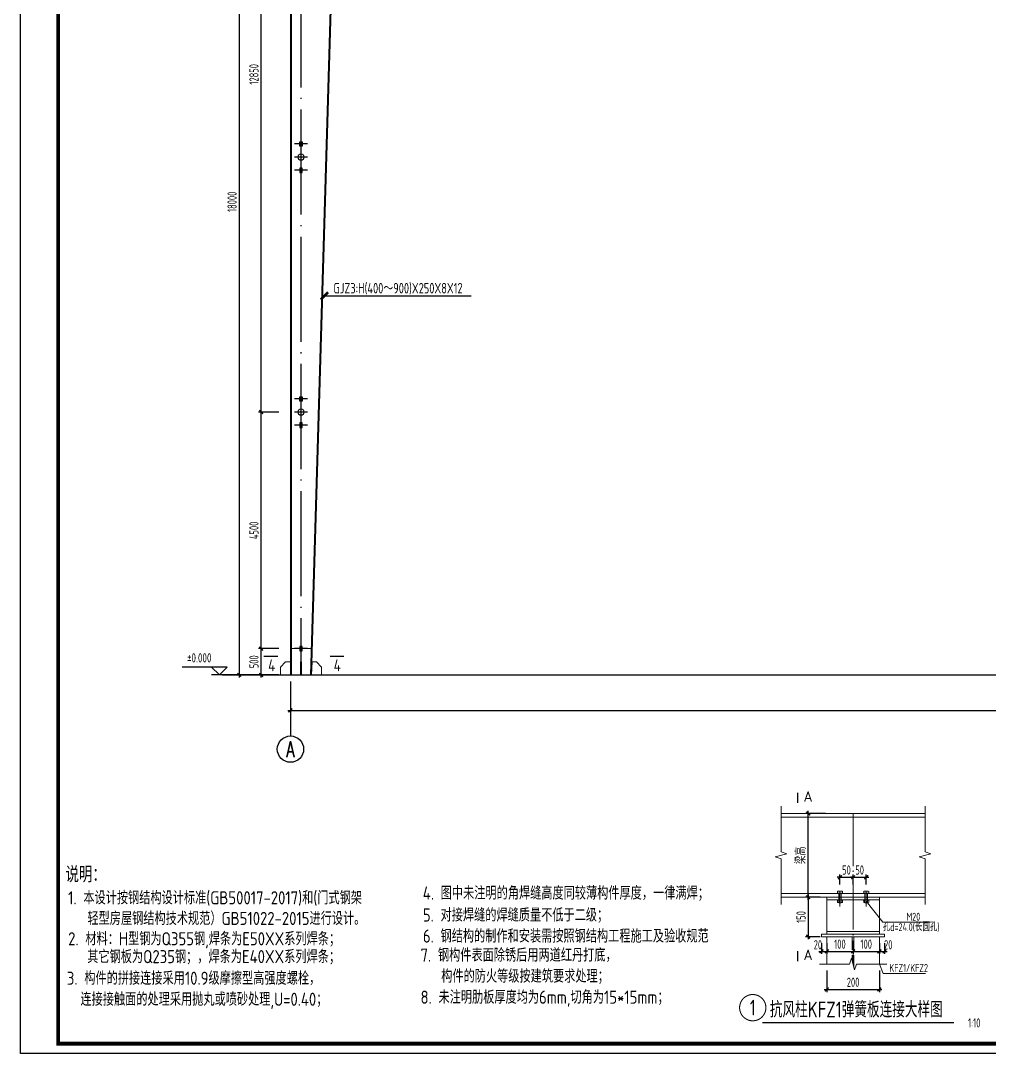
# Model space of a CAD drawing. Extents: x -3102990 to -851544, y -5293060 to -2540151.
# Drawn here: x -1149737 to -1112891, y -2690302 to -2651013 of the extents above; entities that cross this region are included whole.
import ezdxf
from ezdxf.enums import TextEntityAlignment as Align

# ---------------------------------------------------------------- set-up
doc = ezdxf.new("R2010")
doc.units = 0
doc.header["$LTSCALE"] = 1000
doc.header["$PDMODE"] = 1
doc.linetypes.add('DASH', pattern=[0.35, 0.25, -0.1])
doc.linetypes.add('DOTE', pattern=[2.4200000000000004, 2, -0.2, 0.02, -0.2])
doc.layers.get('0').update_dxf_attribs({"linetype": 'CONTINUOUS'})
doc.layers.get('Defpoints').update_dxf_attribs({"linetype": 'CONTINUOUS'})
for name, color, linetype in [('10', 7, 'CONTINUOUS'), ('AXIS', 253, 'DOTE'), ('BEAM_CON', 4, 'CONTINUOUS'), ('COLU', 7, 'CONTINUOUS'), ('DIM', 3, 'CONTINUOUS'), ('NUM', 7, 'CONTINUOUS'), ('PUB_TITLE', 4, 'CONTINUOUS'), ('TEXT', 7, 'CONTINUOUS'), ('THICK', 6, 'CONTINUOUS'), ('THIN', 7, 'CONTINUOUS')]:
    doc.layers.add(name, color=color, linetype=linetype)
doc.layers.add('yichutu', color=7, linetype='CONTINUOUS', true_color=0xffffff, plot=False)
doc.styles.add('SJQYTEXTSTYLE', font='GBXWXT.shx', dxfattribs={"bigfont": 'GBHZFS.shx'})
doc.styles.add('TSSD_Axis', font='Complex.shx', dxfattribs={"width": 0.7, "bigfont": 'hztxt.shx'})
doc.styles.add('TSSD_Dimension', font='tssdeng.shx', dxfattribs={"width": 0.7, "bigfont": 'Hztxt.shx'})
doc.styles.add('TSSD_Label', font='tssdeng.shx', dxfattribs={"width": 0.75, "bigfont": 'hztxt.shx'})
doc.styles.add('TSSD_Norm', font='Tssdeng.shx', dxfattribs={"width": 0.75, "bigfont": 'hztxt.shx'})
doc.styles.add('TSSD_Num', font='tssdeng.shx', dxfattribs={"width": 0.75, "bigfont": 'hztxt.shx'})
doc.styles.add('TSSD_Rein', font='Tssdeng.shx', dxfattribs={"width": 0.75, "bigfont": 'hztxt.shx'})
doc.dimstyles.new('SJQY_30_100', dxfattribs={"dimtxt": 350, "dimasz": 100, "dimexe": 250, "dimexo": 250, "dimgap": 100, "dimtad": 1, "dimdec": 0, "dimlfac": 0.3, "dimzin": 0, "dimdsep": 46, "dimtxsty": 'SJQYTEXTSTYLE', "dimblk": 'ARCHTICK', "dimcen": 0, "dimclrd": 256, "dimclre": 256, "dimclrt": 256, "dimadec": 0, "dimazin": 0, "dimtfac": 1, "dimtdec": 0, "dimtix": 1, "dimtmove": 2, "dimatfit": 1, "dimldrblk": 'ARCHTICK', "dimfxl": 1, "dimtvp": 1, "dimtolj": 1, "dimtzin": 0, "dimlwd": -1, "dimlwe": -1, "dimarcsym": 0})
doc.dimstyles.new('TSSD_10_100', dxfattribs={"dimtxt": 350, "dimasz": 100, "dimexe": 100, "dimexo": 250, "dimgap": 100, "dimtad": 1, "dimdec": 0, "dimlfac": 0.1, "dimzin": 0, "dimdsep": 46, "dimtxsty": 'TSSD_Dimension', "dimblk": 'ARCHTICK', "dimcen": 0, "dimdle": 100, "dimclrt": 7, "dimadec": 0, "dimazin": 0, "dimtfac": 1, "dimtdec": 0, "dimtix": 1, "dimtmove": 2, "dimatfit": 3, "dimldrblk": 'ARCHTICK', "dimfxl": 1, "dimtolj": 1, "dimtzin": 0, "dimarcsym": 0})
doc.dimstyles.new('TSSD_50_100', dxfattribs={"dimtxt": 350, "dimasz": 100, "dimexe": 100, "dimexo": 250, "dimgap": 100, "dimtad": 1, "dimdec": 0, "dimlfac": 0.5, "dimzin": 0, "dimdsep": 46, "dimtxsty": 'TSSD_Dimension', "dimblk": 'ARCHTICK', "dimcen": 0, "dimdle": 100, "dimclrt": 7, "dimadec": 0, "dimazin": 0, "dimtfac": 1, "dimtdec": 0, "dimtix": 1, "dimtmove": 2, "dimatfit": 3, "dimfxl": 1, "dimtolj": 1, "dimtzin": 0, "dimarcsym": 0})

# ---------------------------------------------------------------- blocks, each defined once
blk = doc.blocks.new('_ArchTick')
at = {"color": 0, "const_width": 0.5}
blk.add_lwpolyline([(-0.7071067811866669, -0.7071067811866669), (0.7071067811866669, 0.7071067811866669)], dxfattribs=at)
blk = doc.blocks.new('*D324')
at = {"layer": 'Defpoints', "color": 0, "ltscale": 1.5}
for p in [(-1140588.579558398, -2674905.106424537), (-1139666.733155107, -2674905.106424537), (-1139666.733155107, -2675905.107607853)]:
    blk.add_point(p, dxfattribs=at)
at = {"layer": 'DIM', "color": 0, "lineweight": -2, "ltscale": 1.5}
for p, q in [((-1140588.579558398, -2676005.107607853), (-1140588.579558398, -2674805.106424537)), ((-1139916.733155107, -2674905.106424537), (-1140688.579558398, -2674905.106424537)), ((-1139916.733155107, -2675905.107607853), (-1140688.579558398, -2675905.107607853))]:
    blk.add_line(p, q, dxfattribs=at)
at = {"layer": 'DIM', "color": 0, "lineweight": -2, "ltscale": 1.5, "xscale": 100, "yscale": 100, "zscale": 100}
for p, rotation in [((-1140588.579558398, -2674905.106424537), 90), ((-1140588.579558398, -2675905.107607853), 270)]:
    blk.add_blockref('_ArchTick', p, dxfattribs=dict(at, rotation=rotation))
at = {"layer": 'DIM', "color": 7, "ltscale": 1.5, "insert": (-1140863.579558397, -2675405.107016196), "char_height": 350, "attachment_point": 5, "rotation": 90, "style": 'TSSD_Dimension'}
blk.add_mtext('\\A1;500', dxfattribs=at)
blk = doc.blocks.new('*D325')
at = {"layer": 'Defpoints', "color": 0, "ltscale": 1.5}
for p in [(-1140126.733157484, -2639905.191149875), (-1141420.712327113, -2675905.107607853), (-1140126.733157484, -2675905.107607853)]:
    blk.add_point(p, dxfattribs=at)
at = {"layer": 'DIM', "color": 0, "lineweight": -2, "ltscale": 1.5}
for p, q in [((-1141420.712327113, -2639805.191149875), (-1141420.712327113, -2676005.107607853)), ((-1140376.733157484, -2639905.191149875), (-1141520.712327113, -2639905.191149875)), ((-1140376.733157484, -2675905.107607853), (-1141520.712327113, -2675905.107607853))]:
    blk.add_line(p, q, dxfattribs=at)
at = {"layer": 'DIM', "color": 0, "lineweight": -2, "ltscale": 1.5, "xscale": 100, "yscale": 100, "zscale": 100}
for p, rotation in [((-1141420.712327113, -2639905.191149875), 90), ((-1141420.712327113, -2675905.107607853), 270)]:
    blk.add_blockref('_ArchTick', p, dxfattribs=dict(at, rotation=rotation))
at = {"layer": 'DIM', "color": 7, "ltscale": 1.5, "insert": (-1141695.712327112, -2657905.149378865), "char_height": 350, "attachment_point": 5, "rotation": 90, "style": 'TSSD_Dimension'}
blk.add_mtext('\\A1;18000', dxfattribs=at)
blk = doc.blocks.new('*D326')
at = {"layer": 'Defpoints', "color": 0, "ltscale": 1.5}
for p in [(-1139474.313921957, -2675905.107607854), (-1080474.313921957, -2675905.107607853), (-1080474.313921957, -2677256.315800803)]:
    blk.add_point(p, dxfattribs=at)
at = {"layer": 'DIM', "color": 0, "lineweight": -2, "ltscale": 1.5}
for p, q in [((-1139474.313921957, -2676155.107607854), (-1139474.313921957, -2677356.315800803)), ((-1080474.313921957, -2676155.107607853), (-1080474.313921957, -2677356.315800803)), ((-1139574.313921957, -2677256.315800803), (-1080374.313921957, -2677256.315800803))]:
    blk.add_line(p, q, dxfattribs=at)
at = {"layer": 'DIM', "color": 0, "lineweight": -2, "ltscale": 1.5, "xscale": 100, "yscale": 100, "zscale": 100, "rotation": 180}
blk.add_blockref('_ArchTick', (-1139474.313921957, -2677256.315800803), dxfattribs=at)
at = {"layer": 'DIM', "color": 0, "lineweight": -2, "ltscale": 1.5, "xscale": 100, "yscale": 100, "zscale": 100}
blk.add_blockref('_ArchTick', (-1080474.313921957, -2677256.315800803), dxfattribs=at)
at = {"layer": 'DIM', "color": 7, "ltscale": 1.5, "insert": (-1109974.313921957, -2676981.315800803), "char_height": 350, "attachment_point": 5, "style": 'TSSD_Dimension'}
blk.add_mtext('\\A1;29500', dxfattribs=at)
blk = doc.blocks.new('*D344')
at = {"layer": 'Defpoints', "color": 0, "ltscale": 1.5}
for p in [(-1140588.579558397, -2665905.107607853), (-1139666.733155107, -2665905.107607853), (-1139666.733155107, -2674905.106424537)]:
    blk.add_point(p, dxfattribs=at)
at = {"layer": 'DIM', "color": 0, "lineweight": -2, "ltscale": 1.5}
for p, q in [((-1139916.733155107, -2665905.107607853), (-1140688.579558397, -2665905.107607853)), ((-1140588.579558397, -2675005.106424537), (-1140588.579558397, -2665805.107607853)), ((-1139916.733155107, -2674905.106424537), (-1140688.579558397, -2674905.106424537))]:
    blk.add_line(p, q, dxfattribs=at)
at = {"layer": 'DIM', "color": 0, "lineweight": -2, "ltscale": 1.5, "xscale": 100, "yscale": 100, "zscale": 100}
for p, rotation in [((-1140588.579558397, -2665905.107607853), 90), ((-1140588.579558397, -2674905.106424537), 270)]:
    blk.add_blockref('_ArchTick', p, dxfattribs=dict(at, rotation=rotation))
at = {"layer": 'DIM', "color": 7, "ltscale": 1.5, "insert": (-1140863.579558397, -2670405.107016196), "char_height": 350, "attachment_point": 5, "rotation": 90, "style": 'TSSD_Dimension'}
blk.add_mtext('\\A1;4500', dxfattribs=at)
blk = doc.blocks.new('*D345')
at = {"layer": 'Defpoints', "color": 0, "ltscale": 1.5}
for p in [(-1140588.579558397, -2640205.107602144), (-1139666.733155107, -2640205.107602144), (-1139666.733155107, -2665905.107607853)]:
    blk.add_point(p, dxfattribs=at)
at = {"layer": 'DIM', "color": 0, "lineweight": -2, "ltscale": 1.5}
for p, q in [((-1139916.733155107, -2640205.107602144), (-1140688.579558397, -2640205.107602144)), ((-1140588.579558397, -2666005.107607853), (-1140588.579558397, -2640105.107602144)), ((-1139916.733155107, -2665905.107607853), (-1140688.579558397, -2665905.107607853))]:
    blk.add_line(p, q, dxfattribs=at)
at = {"layer": 'DIM', "color": 0, "lineweight": -2, "ltscale": 1.5, "xscale": 100, "yscale": 100, "zscale": 100}
for p, rotation in [((-1140588.579558397, -2640205.107602144), 90), ((-1140588.579558397, -2665905.107607853), 270)]:
    blk.add_blockref('_ArchTick', p, dxfattribs=dict(at, rotation=rotation))
at = {"layer": 'DIM', "color": 7, "ltscale": 1.5, "insert": (-1140863.579558397, -2653055.107604999), "char_height": 350, "attachment_point": 5, "rotation": 90, "style": 'TSSD_Dimension'}
blk.add_mtext('\\A1;12850', dxfattribs=at)
blk = doc.blocks.new('ts_axno')
at = {"color": 0, "linetype": 'ByBlock', "lineweight": -2}
blk.add_circle((0, 0), 0.5, dxfattribs=at)
at = {"color": 0, "linetype": 'ByBlock', "lineweight": -2, "style": 'TSSD_Axis', "width": 0.7}
blk.add_attdef('A', text='', height=0.6, dxfattribs=at).set_placement((0, 0), align=Align.MIDDLE_CENTER)
blk = doc.blocks.new('*D3061')
at = {"layer": 'Defpoints', "color": 0}
for p in [(-1119073.884248471, -2684364.169664184), (-1119778.955088581, -2685864.169664184), (-1119073.884248471, -2685864.169664184)]:
    blk.add_point(p, dxfattribs=at)
at = {"layer": 'DIM', "color": 0, "lineweight": -2}
for p, q in [((-1119778.955088581, -2684264.169664184), (-1119778.955088581, -2685964.169664184)), ((-1119323.884248471, -2684364.169664184), (-1119878.955088581, -2684364.169664184)), ((-1119323.884248471, -2685864.169664184), (-1119878.955088581, -2685864.169664184))]:
    blk.add_line(p, q, dxfattribs=at)
at = {"layer": 'DIM', "color": 0, "lineweight": -2, "xscale": 100, "yscale": 100, "zscale": 100}
for p, rotation in [((-1119778.955088581, -2684364.169664184), 90), ((-1119778.955088581, -2685864.169664184), 270)]:
    blk.add_blockref('_ArchTick', p, dxfattribs=dict(at, rotation=rotation))
at = {"layer": 'DIM', "color": 7, "lineweight": 5, "insert": (-1120053.95508858, -2685114.169664185), "char_height": 350, "attachment_point": 5, "rotation": 90, "style": 'TSSD_Dimension'}
blk.add_mtext('\\A1;150', dxfattribs=at)
blk = doc.blocks.new('*D3062')
at = {"layer": 'Defpoints', "color": 0}
for p in [(-1119778.955088581, -2681175.8193967), (-1118873.884248471, -2681175.8193967), (-1119073.884248471, -2684364.169664184)]:
    blk.add_point(p, dxfattribs=at)
at = {"layer": 'DIM', "color": 0, "lineweight": -2}
for p, q in [((-1119778.955088581, -2684464.169664184), (-1119778.955088581, -2681075.8193967)), ((-1119123.884248471, -2681175.8193967), (-1119878.955088581, -2681175.8193967)), ((-1119323.884248471, -2684364.169664184), (-1119878.955088581, -2684364.169664184))]:
    blk.add_line(p, q, dxfattribs=at)
at = {"layer": 'DIM', "color": 0, "lineweight": -2, "xscale": 100, "yscale": 100, "zscale": 100}
for p, rotation in [((-1119778.955088581, -2681175.8193967), 90), ((-1119778.955088581, -2684364.169664184), 270)]:
    blk.add_blockref('_ArchTick', p, dxfattribs=dict(at, rotation=rotation))
at = {"layer": 'DIM', "color": 7, "lineweight": 5, "insert": (-1120053.95508858, -2682769.994530443), "char_height": 350, "attachment_point": 5, "rotation": 90, "style": 'TSSD_Dimension'}
blk.add_mtext('\\A1;梁高', dxfattribs=at)
blk = doc.blocks.new('*D3063')
at = {"layer": 'Defpoints', "color": 0}
for p in [(-1119273.884248471, -2685864.169664184), (-1119073.884248471, -2685864.169664184), (-1119073.884248471, -2686422.395772018)]:
    blk.add_point(p, dxfattribs=at)
at = {"layer": 'DIM', "color": 0, "lineweight": -2}
for p, q in [((-1119273.884248471, -2686114.169664184), (-1119273.884248471, -2686522.395772018)), ((-1119073.884248471, -2686114.169664184), (-1119073.884248471, -2686522.395772018)), ((-1119373.884248471, -2686422.395772018), (-1118973.884248471, -2686422.395772018))]:
    blk.add_line(p, q, dxfattribs=at)
at = {"layer": 'DIM', "color": 0, "lineweight": -2, "xscale": 100, "yscale": 100, "zscale": 100, "rotation": 180}
blk.add_blockref('_ArchTick', (-1119273.884248471, -2686422.395772018), dxfattribs=at)
at = {"layer": 'DIM', "color": 0, "lineweight": -2, "xscale": 100, "yscale": 100, "zscale": 100}
blk.add_blockref('_ArchTick', (-1119073.884248471, -2686422.395772018), dxfattribs=at)
at = {"layer": 'DIM', "color": 7, "lineweight": 5, "insert": (-1119411.191940779, -2686172.395772018), "char_height": 350, "attachment_point": 5, "style": 'TSSD_Dimension'}
blk.add_mtext('\\A1;20', dxfattribs=at)
blk = doc.blocks.new('*D3064')
at = {"layer": 'Defpoints', "color": 0}
for p in [(-1117073.884248471, -2685864.169664184), (-1116873.88424847, -2685864.169664184), (-1116873.88424847, -2686422.395772018)]:
    blk.add_point(p, dxfattribs=at)
at = {"layer": 'DIM', "color": 0, "lineweight": -2}
for p, q in [((-1117073.884248471, -2686114.169664184), (-1117073.884248471, -2686522.395772018)), ((-1116873.88424847, -2686114.169664184), (-1116873.88424847, -2686522.395772018)), ((-1117173.884248471, -2686422.395772018), (-1116773.88424847, -2686422.395772018))]:
    blk.add_line(p, q, dxfattribs=at)
at = {"layer": 'DIM', "color": 0, "lineweight": -2, "xscale": 100, "yscale": 100, "zscale": 100, "rotation": 180}
blk.add_blockref('_ArchTick', (-1117073.884248471, -2686422.395772018), dxfattribs=at)
at = {"layer": 'DIM', "color": 0, "lineweight": -2, "xscale": 100, "yscale": 100, "zscale": 100}
blk.add_blockref('_ArchTick', (-1116873.88424847, -2686422.395772018), dxfattribs=at)
at = {"layer": 'DIM', "color": 7, "lineweight": 5, "insert": (-1116736.576556163, -2686172.395772018), "char_height": 350, "attachment_point": 5, "style": 'TSSD_Dimension'}
blk.add_mtext('\\A1;20', dxfattribs=at)
blk = doc.blocks.new('*D3065')
at = {"layer": 'Defpoints', "color": 0}
for p in [(-1118073.884248471, -2683602.397015323), (-1118573.884248471, -2684129.647906677), (-1118073.884248471, -2684129.647906677)]:
    blk.add_point(p, dxfattribs=at)
at = {"layer": 'DIM', "color": 0, "lineweight": -2}
for p, q in [((-1118573.884248471, -2683602.397015323), (-1118673.884248471, -2683602.397015323)), ((-1118573.884248471, -2683879.647906677), (-1118573.884248471, -2683502.397015323)), ((-1118573.884248471, -2683602.397015323), (-1118073.884248471, -2683602.397015323)), ((-1118073.884248471, -2683879.647906677), (-1118073.884248471, -2683502.397015323)), ((-1118073.884248471, -2683602.397015323), (-1117973.884248471, -2683602.397015323))]:
    blk.add_line(p, q, dxfattribs=at)
at = {"layer": 'DIM', "color": 0, "lineweight": -2, "xscale": 100, "yscale": 100, "zscale": 100}
blk.add_blockref('_ArchTick', (-1118573.884248471, -2683602.397015323), dxfattribs=at)
at = {"layer": 'DIM', "color": 0, "lineweight": -2, "xscale": 100, "yscale": 100, "zscale": 100, "rotation": 180}
blk.add_blockref('_ArchTick', (-1118073.884248471, -2683602.397015323), dxfattribs=at)
at = {"layer": 'DIM', "color": 7, "lineweight": 5, "insert": (-1118323.884248471, -2683327.397015323), "char_height": 350, "attachment_point": 5, "style": 'TSSD_Dimension'}
blk.add_mtext('\\A1;50', dxfattribs=at)
blk = doc.blocks.new('*D3066')
at = {"layer": 'Defpoints', "color": 0}
for p in [(-1117573.884248471, -2683602.397015323), (-1118073.884248471, -2684129.647906677), (-1117573.884248471, -2684129.647906677)]:
    blk.add_point(p, dxfattribs=at)
at = {"layer": 'DIM', "color": 0, "lineweight": -2}
for p, q in [((-1118073.884248471, -2683602.397015323), (-1118173.884248471, -2683602.397015323)), ((-1118073.884248471, -2683879.647906677), (-1118073.884248471, -2683502.397015323)), ((-1118073.884248471, -2683602.397015323), (-1117573.884248471, -2683602.397015323)), ((-1117573.884248471, -2683879.647906677), (-1117573.884248471, -2683502.397015323)), ((-1117573.884248471, -2683602.397015323), (-1117473.884248471, -2683602.397015323))]:
    blk.add_line(p, q, dxfattribs=at)
at = {"layer": 'DIM', "color": 0, "lineweight": -2, "xscale": 100, "yscale": 100, "zscale": 100}
blk.add_blockref('_ArchTick', (-1118073.884248471, -2683602.397015323), dxfattribs=at)
at = {"layer": 'DIM', "color": 0, "lineweight": -2, "xscale": 100, "yscale": 100, "zscale": 100, "rotation": 180}
blk.add_blockref('_ArchTick', (-1117573.884248471, -2683602.397015323), dxfattribs=at)
at = {"layer": 'DIM', "color": 7, "lineweight": 5, "insert": (-1117823.884248471, -2683327.397015323), "char_height": 350, "attachment_point": 5, "style": 'TSSD_Dimension'}
blk.add_mtext('\\A1;50', dxfattribs=at)
blk = doc.blocks.new('ts_idx1')
at = {"color": 0, "linetype": 'ByBlock', "lineweight": -2, "const_width": 0.04}
blk.add_lwpolyline([(-0.5, 0, 1), (0.5, 0, 1)], format="xyb", close=True, dxfattribs=at)
at = {"color": 0, "linetype": 'ByBlock', "lineweight": -2, "style": 'TSSD_Num', "width": 0.75}
blk.add_attdef('A', text='', height=0.6, dxfattribs=at).set_placement((0, 0), align=Align.MIDDLE_CENTER)
blk = doc.blocks.new('*D3094')
at = {"layer": 'Defpoints', "color": 0, "ltscale": 1.5}
for p in [(-1119073.884248471, -2685864.169664184), (-1118073.884248471, -2685864.169664184), (-1118073.884248471, -2686422.395772018)]:
    blk.add_point(p, dxfattribs=at)
at = {"layer": 'DIM', "color": 0, "lineweight": -2, "ltscale": 1.5}
for p, q in [((-1119073.884248471, -2686114.169664184), (-1119073.884248471, -2686522.395772018)), ((-1118073.884248471, -2686114.169664184), (-1118073.884248471, -2686522.395772018)), ((-1119173.884248471, -2686422.395772018), (-1117973.884248471, -2686422.395772018))]:
    blk.add_line(p, q, dxfattribs=at)
at = {"layer": 'DIM', "color": 0, "lineweight": -2, "ltscale": 1.5, "xscale": 100, "yscale": 100, "zscale": 100, "rotation": 180}
blk.add_blockref('_ArchTick', (-1119073.884248471, -2686422.395772018), dxfattribs=at)
at = {"layer": 'DIM', "color": 0, "lineweight": -2, "ltscale": 1.5, "xscale": 100, "yscale": 100, "zscale": 100}
blk.add_blockref('_ArchTick', (-1118073.884248471, -2686422.395772018), dxfattribs=at)
at = {"layer": 'DIM', "color": 7, "ltscale": 1.5, "insert": (-1118573.884248471, -2686147.395772018), "char_height": 350, "attachment_point": 5, "style": 'TSSD_Dimension'}
blk.add_mtext('\\A1;100', dxfattribs=at)
blk = doc.blocks.new('*D3095')
at = {"layer": 'Defpoints', "color": 0, "ltscale": 1.5}
for p in [(-1118073.884248471, -2685864.169664184), (-1117073.884248471, -2685864.169664184), (-1117073.884248471, -2686422.395772018)]:
    blk.add_point(p, dxfattribs=at)
at = {"layer": 'DIM', "color": 0, "lineweight": -2, "ltscale": 1.5}
for p, q in [((-1118073.884248471, -2686114.169664184), (-1118073.884248471, -2686522.395772018)), ((-1117073.884248471, -2686114.169664184), (-1117073.884248471, -2686522.395772018)), ((-1118173.884248471, -2686422.395772018), (-1116973.884248471, -2686422.395772018))]:
    blk.add_line(p, q, dxfattribs=at)
at = {"layer": 'DIM', "color": 0, "lineweight": -2, "ltscale": 1.5, "xscale": 100, "yscale": 100, "zscale": 100, "rotation": 180}
blk.add_blockref('_ArchTick', (-1118073.884248471, -2686422.395772018), dxfattribs=at)
at = {"layer": 'DIM', "color": 0, "lineweight": -2, "ltscale": 1.5, "xscale": 100, "yscale": 100, "zscale": 100}
blk.add_blockref('_ArchTick', (-1117073.884248471, -2686422.395772018), dxfattribs=at)
at = {"layer": 'DIM', "color": 7, "ltscale": 1.5, "insert": (-1117573.884248471, -2686147.395772018), "char_height": 350, "attachment_point": 5, "style": 'TSSD_Dimension'}
blk.add_mtext('\\A1;100', dxfattribs=at)
blk = doc.blocks.new('*D3096')
at = {"layer": 'Defpoints', "color": 0, "ltscale": 1.5}
for p in [(-1119073.884248471, -2686906.302078975), (-1117074.263584564, -2686906.302078975), (-1117074.263584564, -2687872.725976279)]:
    blk.add_point(p, dxfattribs=at)
at = {"layer": 'DIM', "color": 0, "lineweight": -2, "ltscale": 1.5}
for p, q in [((-1119073.884248471, -2687156.302078975), (-1119073.884248471, -2687972.725976279)), ((-1117074.263584564, -2687156.302078975), (-1117074.263584564, -2687972.725976279)), ((-1119173.884248471, -2687872.725976279), (-1116974.263584564, -2687872.725976279))]:
    blk.add_line(p, q, dxfattribs=at)
at = {"layer": 'DIM', "color": 0, "lineweight": -2, "ltscale": 1.5, "xscale": 100, "yscale": 100, "zscale": 100, "rotation": 180}
blk.add_blockref('_ArchTick', (-1119073.884248471, -2687872.725976279), dxfattribs=at)
at = {"layer": 'DIM', "color": 0, "lineweight": -2, "ltscale": 1.5, "xscale": 100, "yscale": 100, "zscale": 100}
blk.add_blockref('_ArchTick', (-1117074.263584564, -2687872.725976279), dxfattribs=at)
at = {"layer": 'DIM', "color": 7, "ltscale": 1.5, "insert": (-1118074.073916517, -2687597.725976279), "char_height": 350, "attachment_point": 5, "style": 'TSSD_Dimension'}
blk.add_mtext('\\A1;200', dxfattribs=at)
blk = doc.blocks.new('A$C154754DE')
at = {"layer": 'PUB_TITLE'}
blk.add_lwpolyline([(-0.004790743812918663, 0.0009523904882371426), (-0.004790743812918663, 59400.00094083045), (105124.9952092562, 59400.00094083045), (105124.9952092562, 0.0009523904882371426)], close=True, dxfattribs=at)
at = {"layer": 'PUB_TITLE', "const_width": 141.4285714010475}
blk.add_lwpolyline([(103710.7094952455, 368.8309333883226), (103710.7094952455, 58781.37739182077), (1428.589703707956, 58781.37739182077), (1428.589703707956, 368.8309333883226), (103710.7094952455, 368.8309333883226)], dxfattribs=at)
blk = doc.blocks.new('yct-1051-594-105125-59399.99998844-100-1002.0')
at = {"layer": 'yichutu', "color": 7, "true_color": 0xffffff}
blk.add_lwpolyline([(0, 0), (0, 59399.99998843996), (105125, 59399.99998843996), (105125, 0)], close=True, dxfattribs=at)

msp = doc.modelspace()

# ---------------------------------------------------------------- linework, layer by layer
at = {"color": 4, "lineweight": 5, "ltscale": 1.5, "elevation": -2.000000000130967}
for points in [[(-1139196.712072776, -2656205.107598955, 1), (-1138951.912072776, -2656205.107598955, 1)], [(-1139191.612072776, -2656205.107598955, 1), (-1138957.012072776, -2656205.107598955, 1)]]:
    msp.add_lwpolyline(points, format="xyb", close=True, dxfattribs=at)
msp.add_lwpolyline([(-1139082.812072776, -2656035.107598955), (-1139065.812072776, -2656035.107598955), (-1139065.812072776, -2656375.107598955), (-1139082.812072776, -2656375.107598955)], close=True, dxfattribs=at)
at = {"color": 4, "lineweight": 5, "ltscale": 1.5}
for points in [[(-1139196.712072776, -2665905.107604664, 1), (-1138951.912072776, -2665905.107604664, 1)], [(-1139191.612072776, -2665905.107604664, 1), (-1138957.012072776, -2665905.107604664, 1)]]:
    msp.add_lwpolyline(points, format="xyb", close=True, dxfattribs=at)
msp.add_lwpolyline([(-1139082.812072776, -2665735.107604664), (-1139065.812072776, -2665735.107604664), (-1139065.812072776, -2666075.107604664), (-1139082.812072776, -2666075.107604664)], close=True, dxfattribs=at)
at = {"layer": '10', "color": 6, "const_width": 50, "elevation": -972.1999999999927}
for points in [[(-1139949.260527925, -2675203.061100703), (-1140489.260527925, -2675203.061100703)], [(-1137974.325443195, -2675203.062284018), (-1137434.325443195, -2675203.062284018)]]:
    msp.add_lwpolyline(points, dxfattribs=at)
at = {"layer": 'AXIS', "ltscale": 2}
msp.add_line((-1139074.312072776, -2639871.209142254), (-1139074.312072776, -2675905.107607854), dxfattribs=at)
at = {"layer": 'AXIS', "linetype": 'DOTE'}
for p, q in [((-1138830.312070156, -2655705.107602145, -2.000000000130967), (-1139318.312070156, -2655705.107602145, -2.000000000130967)), ((-1138830.312070156, -2656205.107602144, -2.000000000130967), (-1139318.312070156, -2656205.107602144, -2.000000000130967)), ((-1138830.312070156, -2656705.107602143, -2.000000000130967), (-1139318.312070156, -2656705.107602143, -2.000000000130967)), ((-1138830.312070156, -2665405.107607854), (-1139318.312070156, -2665405.107607854)), ((-1138830.312070156, -2665905.107607853), (-1139318.312070156, -2665905.107607853)), ((-1138830.312070156, -2666405.107607852), (-1139318.312070156, -2666405.107607852)), ((-1138830.312070156, -2674905.106424537), (-1139318.312070156, -2674905.106424537))]:
    msp.add_line(p, q, dxfattribs=at)
at = {"layer": 'AXIS', "lineweight": 5, "ltscale": 1.5}
msp.add_line((-1138664.313921957, -2674905.106424537), (-1139484.313921957, -2674905.106424537), dxfattribs=at)
at = {"layer": 'AXIS', "linetype": 'DOTE', "lineweight": 5}
msp.add_line((-1118073.884248471, -2681175.8193967), (-1118073.884248471, -2686906.302078975), dxfattribs=at)
at = {"layer": 'AXIS', "linetype": 'ByBlock', "lineweight": 5, "ltscale": 0.2}
for p, q in [((-1118573.293937271, -2684129.647906677), (-1118573.293937271, -2684709.647906677)), ((-1117573.884248471, -2684129.647906677), (-1117573.884248471, -2684709.647906677))]:
    msp.add_line(p, q, dxfattribs=at)
at = {"layer": 'BEAM_CON', "lineweight": 5, "ltscale": 1.5}
for p, q in [((-1139664.313921954, -2675405.106424537), (-1139854.313921951, -2675607.88898662)), ((-1138484.31392196, -2675405.107607853), (-1138294.313921963, -2675607.890169936))]:
    msp.add_line(p, q, dxfattribs=at)
at = {"layer": 'BEAM_CON', "lineweight": 5}
for p, q in [((-1120811.766151655, -2681175.8193967), (-1115336.002345286, -2681175.8193967)), ((-1120811.766151655, -2681315.8193967), (-1115336.002345286, -2681315.8193967)), ((-1120811.766151655, -2684224.169664184), (-1115336.002345286, -2684224.169664184)), ((-1118669.884248471, -2684145.647906677), (-1118653.884248471, -2684129.647906677)), ((-1118669.884248471, -2684145.647906677), (-1118669.884248471, -2684209.647906677)), ((-1118653.884248471, -2684129.647906677), (-1118493.884248471, -2684129.647906677)), ((-1118621.884248471, -2684209.647906677), (-1118621.546829402, -2684573.301215651)), ((-1118525.884248471, -2684209.647906677), (-1118525.546829402, -2684573.301215651)), ((-1118477.884248471, -2684145.647906677), (-1118493.884248471, -2684129.647906677)), ((-1118477.884248471, -2684145.647906677), (-1118477.884248471, -2684209.647906677)), ((-1117670.474559671, -2684145.647906677), (-1117654.474559671, -2684129.647906677)), ((-1117670.474559671, -2684145.647906677), (-1117670.474559671, -2684209.647906677)), ((-1117654.474559671, -2684129.647906677), (-1117494.474559671, -2684129.647906677)), ((-1117622.474559671, -2684209.647906677), (-1117622.137140603, -2684573.301215651)), ((-1117526.474559671, -2684209.647906677), (-1117526.137140603, -2684573.301215651)), ((-1117478.474559671, -2684145.647906677), (-1117494.474559671, -2684129.647906677)), ((-1117478.474559671, -2684145.647906677), (-1117478.474559671, -2684209.647906677)), ((-1120811.766151655, -2684364.169664184), (-1115336.002345286, -2684364.169664184)), ((-1119073.884248471, -2684364.169664184), (-1119073.884248471, -2685764.169664184)), ((-1119073.884248471, -2684464.169664184), (-1117073.884248471, -2684464.169664184)), ((-1118669.815370934, -2684493.213179198), (-1118655.293613428, -2684478.691421691)), ((-1118669.815370934, -2684545.180696674), (-1118669.815370934, -2684493.213179198)), ((-1118669.815370934, -2684493.213179198), (-1118669.815370934, -2684545.180696674)), ((-1118669.815370934, -2684545.180696674), (-1118653.815370934, -2684561.180696674)), ((-1118653.815370934, -2684561.180696674), (-1118621.815370934, -2684561.180696674)), ((-1118525.546829402, -2684573.301215651), (-1118621.546829402, -2684573.301215651)), ((-1118525.815370934, -2684561.180696674), (-1118493.815370934, -2684561.180696674)), ((-1118477.815370934, -2684545.180696674), (-1118493.815370934, -2684561.180696674)), ((-1118477.815370934, -2684493.213179198), (-1118492.337128441, -2684478.691421691)), ((-1118477.815370934, -2684545.180696674), (-1118477.815370934, -2684493.213179198)), ((-1118477.815370934, -2684493.213179198), (-1118477.815370934, -2684545.180696674)), ((-1117670.405682134, -2684493.213179198), (-1117655.883924629, -2684478.691421691)), ((-1117670.405682134, -2684545.180696674), (-1117670.405682134, -2684493.213179198)), ((-1117670.405682134, -2684493.213179198), (-1117670.405682134, -2684545.180696674)), ((-1117670.405682134, -2684545.180696674), (-1117654.405682134, -2684561.180696674)), ((-1117654.405682134, -2684561.180696674), (-1117622.405682134, -2684561.180696674)), ((-1117526.137140603, -2684573.301215651), (-1117622.137140603, -2684573.301215651)), ((-1117526.405682134, -2684561.180696674), (-1117494.405682134, -2684561.180696674)), ((-1117478.405682134, -2684545.180696674), (-1117494.405682134, -2684561.180696674)), ((-1117478.405682134, -2684493.213179198), (-1117492.927439641, -2684478.691421691)), ((-1117478.405682134, -2684545.180696674), (-1117478.405682134, -2684493.213179198)), ((-1117478.405682134, -2684493.213179198), (-1117478.405682134, -2684545.180696674)), ((-1117073.884248471, -2684364.169664184), (-1117073.884248471, -2685764.169664184)), ((-1119273.884248471, -2685764.169664184), (-1116873.88424847, -2685764.169664184)), ((-1119273.884248471, -2685764.169664184), (-1119273.884248471, -2685864.169664184)), ((-1119073.884248471, -2685664.169664184), (-1117073.884248471, -2685664.169664184)), ((-1116873.88424847, -2685764.169664184), (-1116873.88424847, -2685864.169664184)), ((-1119273.884248471, -2685864.169664184), (-1116873.88424847, -2685864.169664184)), ((-1119073.884248471, -2685864.169664184), (-1119073.884248471, -2686906.302078975)), ((-1117073.884248471, -2685864.169664184), (-1117073.884248471, -2686906.302078975))]:
    msp.add_line(p, q, dxfattribs=at)
at = {"layer": 'BEAM_CON', "linetype": 'DASH', "lineweight": 5, "ltscale": 2}
for p, q in [((-1118103.884248471, -2685864.169664184), (-1118103.884248471, -2686796.302078974)), ((-1118043.884248471, -2685864.169664184), (-1118043.884248471, -2687016.302078975))]:
    msp.add_line(p, q, dxfattribs=at)
at = {"layer": 'BEAM_CON', "ltscale": 1.5, "elevation": -2.000000000130967}
for points in [[(-1139116.812087624, -2655620.107602145), (-1139031.812087624, -2655620.107602145), (-1139031.812087624, -2655790.107602145), (-1139116.812087624, -2655790.107602145)], [(-1139116.812087624, -2656790.107602143), (-1139031.812087624, -2656790.107602143), (-1139031.812087624, -2656620.107602143), (-1139116.812087624, -2656620.107602143)]]:
    msp.add_lwpolyline(points, close=True, dxfattribs=at)
at = {"layer": 'BEAM_CON', "ltscale": 1.5}
for points in [[(-1139116.812087624, -2665320.107607854), (-1139031.812087624, -2665320.107607854), (-1139031.812087624, -2665490.107607854), (-1139116.812087624, -2665490.107607854)], [(-1139116.812087624, -2666490.107607852), (-1139031.812087624, -2666490.107607852), (-1139031.812087624, -2666320.107607852), (-1139116.812087624, -2666320.107607852)], [(-1139116.812087624, -2674990.106424537), (-1139031.812087624, -2674990.106424537), (-1139031.812087624, -2674820.106424537), (-1139116.812087624, -2674820.106424537)]]:
    msp.add_lwpolyline(points, close=True, dxfattribs=at)
at = {"layer": 'BEAM_CON', "lineweight": 5, "ltscale": 1.5}
for points in [[(-1139854.313921951, -2675607.88898662), (-1139854.313921951, -2675905.106424537), (-1139474.313921957, -2675905.106424537), (-1139474.313921957, -2675405.106424537), (-1139664.313921954, -2675405.106424537)], [(-1138294.313921963, -2675607.890169936), (-1138294.313921963, -2675905.107607853), (-1138674.313921957, -2675905.107607853), (-1138652.028733087, -2675405.107607853), (-1138484.31392196, -2675405.107607853)]]:
    msp.add_lwpolyline(points, dxfattribs=at)
msp.add_lwpolyline([(-1139090.312072776, -2675405.106424537), (-1139058.312072776, -2675405.106424537), (-1139058.312072776, -2675905.106424537), (-1139090.312072776, -2675905.106424537)], close=True, dxfattribs=at)
at = {"layer": 'BEAM_CON', "lineweight": 5}
for points in [[(-1118621.884248471, -2684224.169664184), (-1118684.933203747, -2684224.169664184), (-1118684.933203747, -2684209.647906677), (-1118461.654670794, -2684209.647906677), (-1118461.654670794, -2684224.169664184), (-1118525.884248471, -2684224.169664184)], [(-1117622.474559671, -2684224.169664184), (-1117685.523514948, -2684224.169664184), (-1117685.523514948, -2684209.647906677), (-1117462.244981994, -2684209.647906677), (-1117462.244981994, -2684224.169664184), (-1117526.474559671, -2684224.169664184)], [(-1118621.815370934, -2684478.691421691), (-1118684.864326212, -2684478.691421691), (-1118684.864326212, -2684464.169664184), (-1118621.815370934, -2684464.169664184)], [(-1118525.815370934, -2684464.169664184), (-1118461.585793258, -2684464.169664184), (-1118461.585793258, -2684478.691421691), (-1118525.815370934, -2684478.691421691)], [(-1117622.405682134, -2684478.691421691), (-1117685.454637412, -2684478.691421691), (-1117685.454637412, -2684464.169664184), (-1117622.405682134, -2684464.169664184)], [(-1117526.405682134, -2684464.169664184), (-1117462.176104458, -2684464.169664184), (-1117462.176104458, -2684478.691421691), (-1117526.405682134, -2684478.691421691)]]:
    msp.add_lwpolyline(points, dxfattribs=at)
at = {"layer": 'COLU', "color": 4, "lineweight": 5}
for p, q in [((-1139474.313921957, -2639905.107607853), (-1139474.313921957, -2675905.107607853)), ((-1139434.313921957, -2639901.717777344), (-1139434.313921957, -2675905.107607853)), ((-1137714.275079879, -2641863.428805535), (-1138714.275079879, -2675903.345263513)), ((-1137674.313921957, -2641865.191149875), (-1138674.313921957, -2675905.107607853))]:
    msp.add_line(p, q, dxfattribs=at)
at = {"layer": 'COLU', "lineweight": 5}
for p, q in [((-1116940.623880131, -2685317.288131254, -47.99999999997016), (-1117574.474559671, -2684507.954457008)), ((-1116935.718896833, -2687268.343325719, -47.99999999997016), (-1117074.263584564, -2686906.302078975, -26.52804053912719))]:
    msp.add_line(p, q, dxfattribs=at)
at = {"layer": 'NUM'}
msp.add_line((-1142055.726633532, -2675905.107607853), (-1078909.639731507, -2675905.107607853), dxfattribs=at)
at = {"layer": 'NUM', "ltscale": 1.5}
msp.add_line((-1139474.313921957, -2677256.315800803), (-1139474.313921957, -2678228.057888554), dxfattribs=at)
at = {"layer": 'NUM', "const_width": 50}
msp.add_lwpolyline([(-1121531.532522485, -2689133.487565785), (-1114234.11014913, -2689133.487565785)], dxfattribs=at)
at = {"layer": 'TEXT', "lineweight": 5}
for p, q in [((-1115144.364221499, -2685317.288131254, -47.99999999997016), (-1116940.623880131, -2685317.288131254, -47.99999999997016)), ((-1115316.456527996, -2687268.343325719, -47.99999999997016), (-1116935.718896833, -2687268.343325719, -47.99999999997016))]:
    msp.add_line(p, q, dxfattribs=at)
at = {"layer": 'THICK', "const_width": 50}
for points in [[(-1120187.235125832, -2680381.145959025), (-1120187.235125832, -2680781.145959025)], [(-1120187.235125832, -2686405.824594729), (-1120187.235125832, -2686805.824594729)]]:
    msp.add_lwpolyline(points, dxfattribs=at)
at = {"layer": 'THIN'}
for p, q in [((-1142478.95772662, -2675605.107607853), (-1143589.534649697, -2675605.107607853)), ((-1142178.95772662, -2675905.107607853), (-1142478.95772662, -2675605.107607853)), ((-1141878.95772662, -2675605.107607853), (-1142478.95772662, -2675605.107607853)), ((-1142178.95772662, -2675905.107607853), (-1141878.95772662, -2675605.107607853)), ((-1141226.345659169, -2675905.107607853), (-1142478.95772662, -2675905.107607853)), ((-1142178.95772662, -2675905.107607853), (-1142178.95772662, -2675905.107607853))]:
    msp.add_line(p, q, dxfattribs=at)
at = {"layer": 'THIN', "lineweight": 5}
for points in [[(-1120811.766151655, -2680895.8193967), (-1120811.766151655, -2682639.994530442), (-1120591.766151655, -2682709.994530442), (-1121031.766151655, -2682829.994530442), (-1120811.766151655, -2682899.994530442), (-1120811.766151655, -2684644.169664184)], [(-1115336.002345286, -2680895.8193967), (-1115336.002345286, -2682639.994530442), (-1115116.002345286, -2682709.994530442), (-1115556.002345286, -2682829.994530442), (-1115336.002345286, -2682899.994530442), (-1115336.002345286, -2684644.169664184)], [(-1119353.884248471, -2686906.302078975), (-1118203.884248471, -2686906.302078975), (-1118133.884248471, -2686686.302078975), (-1118013.884248471, -2687126.302078975), (-1117943.884248471, -2686906.302078975), (-1116793.884248471, -2686906.302078975)]]:
    msp.add_lwpolyline(points, dxfattribs=at)

# ---------------------------------------------------------------- block references
at = {"ltscale": 1.5}
msp.add_blockref('A$C154754DE', (-1149736.975133253, -2690302.405002781), dxfattribs=at)
at = {"layer": 'NUM'}
ref = msp.add_blockref('ts_axno', (-1139474.313921957, -2678728.057888554), dxfattribs=dict(at, xscale=1000, yscale=1000, zscale=1000))
ref.add_attrib('1', 'A', dxfattribs={"height": 600, "style": 'TSSD_Axis', "width": 0.7}).set_placement((-1139474.313921957, -2678728.057888554), align=Align.MIDDLE_CENTER)
at = {"layer": 'THIN'}
ref = msp.add_blockref('ts_idx1', (-1121890.525975899, -2688564.149151399), dxfattribs=dict(at, xscale=999.9999799998477, yscale=999.9999800003134, zscale=999.9999800000005))
ref.add_attrib('2', '1', dxfattribs={"height": 600, "style": 'TSSD_Num', "width": 0.75}).set_placement((-1121890.525975899, -2688564.149151399), align=Align.MIDDLE_CENTER)
at = {"layer": 'yichutu'}
msp.add_blockref('yct-1051-594-105125-59399.99998844-100-1002.0', (-1149736.979923997, -2690302.404050391), dxfattribs=at)

# ---------------------------------------------------------------- texts
at = {"layer": '10', "color": 6, "style": 'TSSD_Rein', "width": 0.85}
for p in [(-1140324.796377784, -2675764.615837477, -972.1999999999927), (-1137830.226846843, -2675764.617020792, -972.1999999999927)]:
    msp.add_text('4', height=450, dxfattribs=at).set_placement(p)
at = {"layer": 'TEXT', "ltscale": 1.5, "style": 'TSSD_Norm', "width": 0.75}
msp.add_text('GJZ3:H(400～900)X250X8X12', height=400, dxfattribs=at).set_placement((-1137839.573201134, -2661391.8170041))
at = {"layer": 'TEXT', "lineweight": 9, "style": 'TSSD_Rein', "width": 0.85}
for s, height, p in [('说明：', 600, (-1148030.042037969, -2683797.614612486, 435.9999999999344)), ('1. 本设计按钢结构设计标准(GB50017-2017)和(门式钢架', 500, (-1147932.356925451, -2684634.525547976, 435.9999999999344)), ('4. 图中未注明的角焊缝高度同较薄构件厚度，一律满焊；', 500, (-1134440.317945373, -2684454.117438537, 435.9999999999344)), ('轻型房屋钢结构技术规范）GB51022-2015进行设计。', 500, (-1147196.347479369, -2685420.128639261, 435.9999999999344)), ('5. 对接焊缝的焊缝质量不低于二级；', 500, (-1134436.914052817, -2685290.042309078, 435.9999999999344)), ('2. 材料：H型钢为Q355钢,焊条为E50XX系列焊条；', 500, (-1147929.849374464, -2686193.674310284, 435.9999999999344)), ('6. 钢结构的制作和安装需按照钢结构工程施工及验收规范', 500, (-1134436.914052817, -2686090.042309078, 435.9999999999344)), ('其它钢板为Q235钢；，焊条为E40XX系列焊条；', 500, (-1147204.633723752, -2686872.732508455, 3.999999999999773)), ('7. 钢构件表面除锈后用两道红丹打底，', 500, (-1134526.517014443, -2686815.189419569, 3.999999999999773)), ('3. 构件的拼接连接采用10.9级摩擦型高强度螺栓，', 500, (-1147978.773916533, -2687694.448879742, 3.999999999999773)), ('构件的防火等级按建筑要求处理；', 500, (-1133739.302417828, -2687615.189419569, 3.999999999999773)), ('  连接接触面的处理采用抛丸或喷砂处理,U=0.40；', 500, (-1147978.773916533, -2688494.448879742, 3.999999999999773)), ('8. 未注明肋板厚度均为6mm,切角为15*15mm；', 500, (-1134526.517014443, -2688415.189419569, 3.999999999999773))]:
    msp.add_text(s, height=height, dxfattribs=at).set_placement(p)
at = {"layer": 'TEXT', "lineweight": 5}
for s, height, style, width, p in [('M20', 300, 'TSSD_Rein', 0.7, (-1116042.927372784, -2685253.831850539, -47.99999999997016)), ('孔d=24.0(长圆孔)', 300, 'TSSD_Rein', 0.7, (-1116945.025076238, -2685649.748580654, -47.99999999997016)), ('KFZ1/KFZ2', 300, 'TSSD_Rein', 0.7, (-1116693.97890944, -2687204.887045005, -47.99999999997016)), ('抗风柱KFZ1弹簧板连接大样图', 600, 'TSSD_Label', 0.8, (-1121241.47187974, -2688937.755348354)), ('1:10', 350, 'TSSD_Rein', 0.7, (-1113700.602747302, -2689320.6574589))]:
    msp.add_text(s, height=height, dxfattribs=dict(at, style=style, width=width)).set_placement(p)
at = {"layer": 'THICK', "lineweight": 5, "style": 'TSSD_Label'}
for p in [(-1119958.080125645, -2680728.244339564), (-1119958.080125645, -2686752.922975268)]:
    msp.add_text('A', height=400, dxfattribs=at).set_placement(p)
at = {"layer": 'THIN', "style": 'TSSD_Label', "width": 0.75}
msp.add_text('%%p0.000', height=350, dxfattribs=at).set_placement((-1142478.95772662, -2675535.107607853), align=Align.BOTTOM_RIGHT)

# ---------------------------------------------------------------- dimensions: what is measured, and where the dimension line sits
at = {"layer": 'DIM', "ltscale": 1.5}
for base, p1, p2, picture, middle in [((-1141420.712327113, -2675905.107607853), (-1140126.733157484, -2639905.191149875), (-1140126.733157484, -2675905.107607853), '*D325', (-1141695.712327112, -2657905.149378865)), ((-1140588.579558397, -2640205.107602144), (-1139666.733155107, -2665905.107607853), (-1139666.733155107, -2640205.107602144), '*D345', (-1140863.579558397, -2653055.107604999)), ((-1140588.579558397, -2665905.107607853), (-1139666.733155107, -2674905.106424537), (-1139666.733155107, -2665905.107607853), '*D344', (-1140863.579558397, -2670405.107016196)), ((-1140588.579558398, -2674905.106424537), (-1139666.733155107, -2675905.107607853), (-1139666.733155107, -2674905.106424537), '*D324', (-1140863.579558397, -2675405.107016196))]:
    dim = msp.add_linear_dim(base=base, p1=p1, p2=p2, angle=90, dimstyle='TSSD_50_100', dxfattribs=at)
    dim.commit()
    dim.dimension.update_dxf_attribs({"geometry": picture, "text_midpoint": middle})
for base, p1, p2, dimstyle, picture, middle in [((-1080474.313921957, -2677256.315800803), (-1139474.313921957, -2675905.107607854), (-1080474.313921957, -2675905.107607853), 'TSSD_50_100', '*D326', (-1109974.313921957, -2676981.315800803)), ((-1118073.884248471, -2686422.395772018, -47.99999999997016), (-1119073.884248471, -2685864.169664184, -47.99999999997016), (-1118073.884248471, -2685864.169664184, -47.99999999997016), 'TSSD_10_100', '*D3094', (-1118573.884248471, -2686147.395772018, -47.99999999997016)), ((-1117073.884248471, -2686422.395772018, -47.99999999997016), (-1118073.884248471, -2685864.169664184, -47.99999999997016), (-1117073.884248471, -2685864.169664184, -47.99999999997016), 'TSSD_10_100', '*D3095', (-1117573.884248471, -2686147.395772018, -47.99999999997016)), ((-1117074.263584564, -2687872.725976279, -47.99999999997016), (-1119073.884248471, -2686906.302078975, -47.99999999997016), (-1117074.263584564, -2686906.302078975, -47.99999999997016), 'TSSD_10_100', '*D3096', (-1118074.073916517, -2687597.725976279, -47.99999999997016))]:
    dim = msp.add_linear_dim(base=base, p1=p1, p2=p2, dimstyle=dimstyle, dxfattribs=at)
    dim.commit()
    dim.dimension.update_dxf_attribs({"geometry": picture, "text_midpoint": middle})
at = {"layer": 'DIM', "lineweight": 5}
dim = msp.add_linear_dim(base=(-1119778.955088581, -2681175.8193967), p1=(-1119073.884248471, -2684364.169664184), p2=(-1118873.884248471, -2681175.8193967), angle=90, text='梁高', dimstyle='TSSD_10_100', dxfattribs=at)
dim.commit()
dim.dimension.update_dxf_attribs({"geometry": '*D3062', "text_midpoint": (-1120053.95508858, -2682769.994530443)})
for base, p1, p2, picture, middle in [((-1118073.884248471, -2683602.397015323), (-1118573.884248471, -2684129.647906677), (-1118073.884248471, -2684129.647906677), '*D3065', (-1118323.884248471, -2683327.397015323)), ((-1117573.884248471, -2683602.397015323), (-1118073.884248471, -2684129.647906677), (-1117573.884248471, -2684129.647906677), '*D3066', (-1117823.884248471, -2683327.397015323))]:
    dim = msp.add_linear_dim(base=base, p1=p1, p2=p2, text='50', dimstyle='TSSD_10_100', dxfattribs=at)
    dim.commit()
    dim.dimension.update_dxf_attribs({"geometry": picture, "text_midpoint": middle})
dim = msp.add_linear_dim(base=(-1119778.955088581, -2685864.169664184), p1=(-1119073.884248471, -2684364.169664184), p2=(-1119073.884248471, -2685864.169664184), angle=90, dimstyle='TSSD_10_100', dxfattribs=at)
dim.commit()
dim.dimension.update_dxf_attribs({"geometry": '*D3061', "text_midpoint": (-1120053.95508858, -2685114.169664185)})
for base, p1, p2, picture, middle in [((-1119073.884248471, -2686422.395772018), (-1119273.884248471, -2685864.169664184), (-1119073.884248471, -2685864.169664184), '*D3063', (-1119411.191940779, -2686172.395772018)), ((-1116873.88424847, -2686422.395772018), (-1117073.884248471, -2685864.169664184), (-1116873.88424847, -2685864.169664184), '*D3064', (-1116736.576556163, -2686172.395772018))]:
    dim = msp.add_linear_dim(base=base, p1=p1, p2=p2, dimstyle='TSSD_10_100', dxfattribs=at)
    dim.commit()
    dim.dimension.update_dxf_attribs({"geometry": picture, "text_midpoint": middle, "dimtype": 160})

# ---------------------------------------------------------------- leaders
at = {"layer": 'THIN', "lineweight": 5}
msp.add_leader([(-1138183.191384498, -2661485.542896017), (-1132597.210328047, -2661485.542896017)], dimstyle='SJQY_30_100', override={"dimasz": 200}, dxfattribs=at)

doc.saveas('drawing.dxf')
